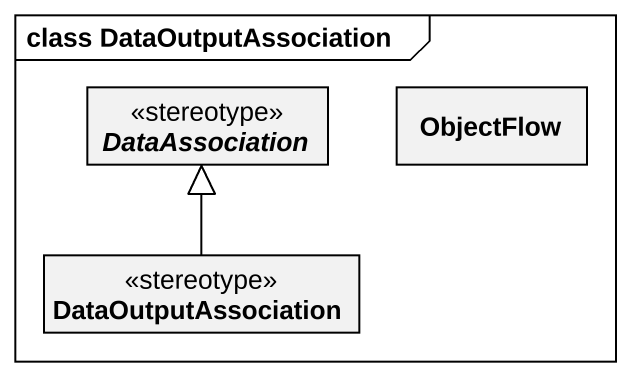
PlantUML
@startuml
mainframe class DataOutputAssociation
hide circle
hide empty members
abstract class DataAssociation <<stereotype>>
class ObjectFlow
class DataOutputAssociation <<stereotype>>
DataOutputAssociation -up-|> DataAssociation
@enduml
